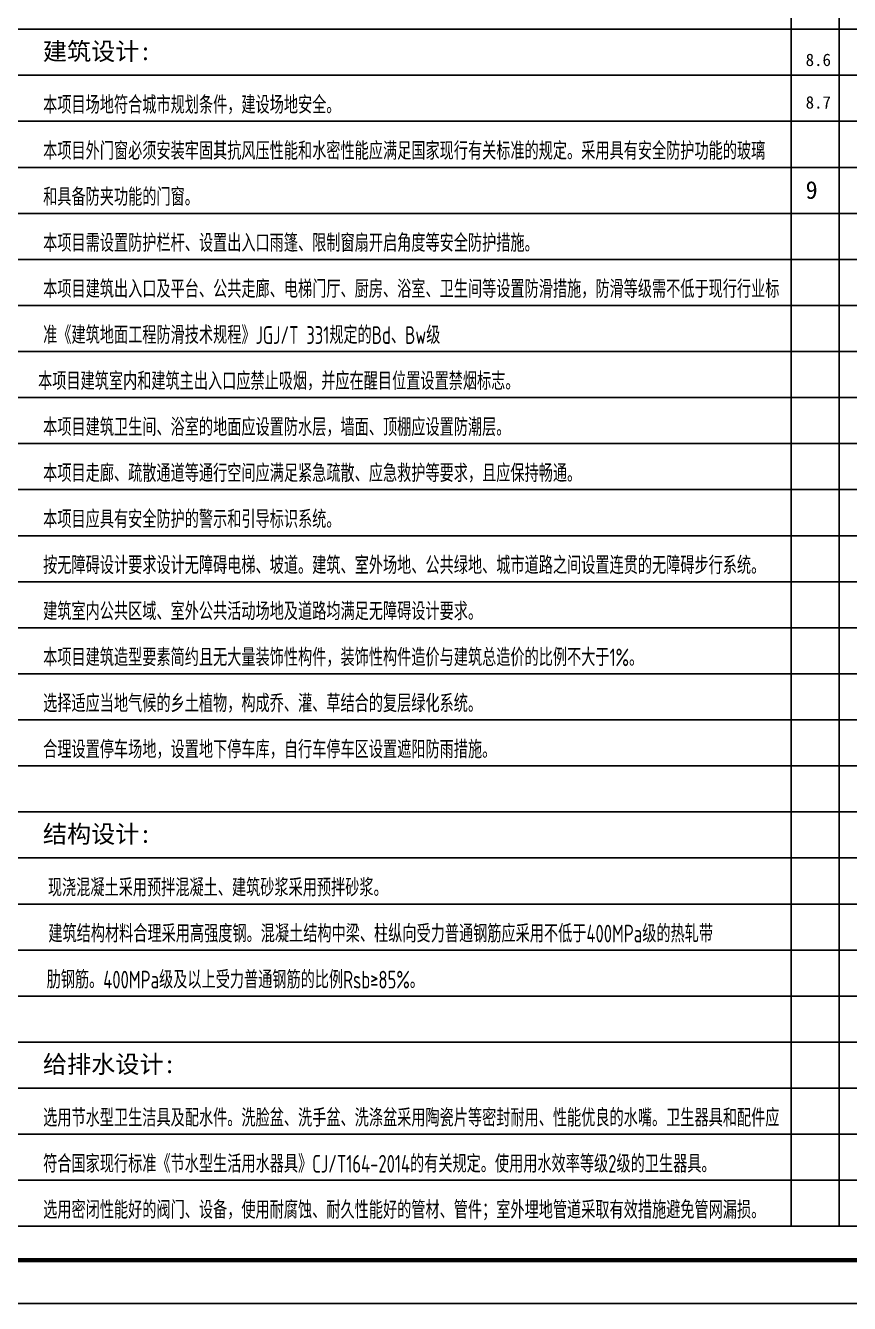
# Model space of a CAD drawing. Extents: x -518115 to 1124316, y -209821 to 1628073.
# Drawn here: x 853067 to 872080, y 844382 to 873858 of the extents above; entities that cross this region are included whole.
import ezdxf

# ---------------------------------------------------------------- set-up
doc = ezdxf.new("R2010")
doc.units = 0
doc.header["$LTSCALE"] = 1000
doc.header["$MEASUREMENT"] = 0
doc.layers.add('cr-说明', color=15, linetype='Continuous', lineweight=13)
for name, color, linetype in [('Defpoint', 7, 'Continuous'), ('FLOR-OTLN', 31, 'Continuous'), ('图框', 140, 'Continuous')]:
    doc.layers.add(name, color=color, linetype=linetype)
doc.styles.add('AADRI_ST', font='stedi.shx', dxfattribs={"width": 0.7, "bigfont": 'hztxt.shx'})
doc.styles.add('HT', font='')
doc.styles.get('HT').set_extended_font_data('SimHei')

# ---------------------------------------------------------------- blocks, each defined once
blk = doc.blocks.new('TK')
at = {"layer": '图框'}
blk.add_lwpolyline([(465375, 548714), (549475, 548714), (549475, 489314), (465375, 489314)], close=True, dxfattribs=at)
blk.add_lwpolyline([(465375, 548714), (549475, 548714), (549475, 489314), (465375, 489314)], close=True, dxfattribs=at)
at = {"layer": '图框', "const_width": 100}
blk.add_lwpolyline([(548475, 490314), (548475, 547714), (467875, 547714), (467875, 490314)], close=True, dxfattribs=at)

msp = doc.modelspace()

# ---------------------------------------------------------------- linework, layer by layer
at = {"layer": 'Defpoint', "color": 252}
for p, q in [((870738.3, 846161.6), (870738.3, 901384.2)), ((871844.3, 846161.6), (871844.3, 901384.2)), ((889719, 873772.9), (816114.1, 873772.9)), ((889719, 872710.9), (816114.1, 872710.9)), ((889719, 871648.9), (816114.1, 871648.9)), ((889719, 870587), (816114.1, 870587)), ((889719, 869525), (816114.1, 869525)), ((889719, 868463), (816114.1, 868463)), ((889719, 867401), (816114.1, 867401)), ((889719, 866339.1), (816114.1, 866339.1)), ((889719, 865277.1), (816114.1, 865277.1)), ((889719, 864215.1), (816114.1, 864215.1)), ((889719, 863153.2), (816114.1, 863153.2)), ((889719, 862091.2), (816114.1, 862091.2)), ((889719, 861029.2), (816114.1, 861029.2)), ((889719, 859967.2), (816114.1, 859967.2)), ((889719, 858905.3), (816114.1, 858905.3)), ((889719, 857843.3), (816114.1, 857843.3)), ((889719, 856781.3), (816114.1, 856781.3)), ((889719, 855719.3), (816114.1, 855719.3)), ((889719, 854657.4), (816114.1, 854657.4)), ((889719, 853595.4), (816114.1, 853595.4)), ((889719, 852533.4), (816114.1, 852533.4)), ((889719, 851471.5), (816114.1, 851471.5)), ((889719, 850409.5), (816114.1, 850409.5)), ((889719, 849347.5), (816114.1, 849347.5)), ((889719, 848285.5), (816114.1, 848285.5)), ((889719, 847223.6), (816114.1, 847223.6)), ((889719, 846161.6), (816114.1, 846161.6))]:
    msp.add_line(p, q, dxfattribs=at)

# ---------------------------------------------------------------- block references
msp.add_blockref('TK', (348239.1, 355068.4))

# ---------------------------------------------------------------- texts
at = {"layer": 'cr-说明', "style": 'HT'}
for s, height, p in [('建筑设计:', 408.45, (853466.5, 873059.7)), ('8.6', 285.92, (871069.4, 872924.4)), ('8.7', 285.92, (871069.4, 871943.2)), ('9', 408.5, (871068.8, 869861.1)), ('结构设计:', 408.45, (853466.5, 855006.2)), ('给排水设计:', 408.45, (853466.5, 849696.3))]:
    msp.add_text(s, height=height, dxfattribs=at).set_placement(p)
at = {"layer": 'FLOR-OTLN', "color": 4, "style": 'AADRI_ST', "width": 0.8}
for s, p in [('本项目场地符合城市规划条件，建设场地安全。', (853473.2, 871824.2)), ('本项目外门窗必须安装牢固其抗风压性能和水密性能应满足国家现行有关标准的规定。采用具有安全防护功能的玻璃', (853473.2, 870762.2)), ('和具备防夹功能的门窗。', (853473.2, 869700.2)), ('本项目需设置防护栏杆、设置出入口雨篷、限制窗扇开启角度等安全防护措施。   ', (853473.2, 868638.3)), ('本项目建筑出入口及平台、公共走廊、电梯门厅、厨房、浴室、卫生间等设置防滑措施，防滑等级需不低于现行行业标', (853473.2, 867576.3)), ('准《建筑地面工程防滑技术规程》JGJ/T 331规定的Bd、Bw级', (853473.2, 866514.3)), ('本项目建筑室内和建筑主出入口应禁止吸烟，并应在醒目位置设置禁烟标志。', (853356.3, 865452.4)), ('本项目建筑卫生间、浴室的地面应设置防水层，墙面、顶棚应设置防潮层。', (853473.2, 864390.4)), ('本项目走廊、疏散通道等通行空间应满足紧急疏散、应急救护等要求，且应保持畅通。', (853473.2, 863328.4)), ('本项目应具有安全防护的警示和引导标识系统。', (853473.2, 862266.4)), ('按无障碍设计要求设计无障碍电梯、坡道。建筑、室外场地、公共绿地、城市道路之间设置连贯的无障碍步行系统。', (853473.2, 861204.5)), ('建筑室内公共区域、室外公共活动场地及道路均满足无障碍设计要求。', (853473.2, 860142.5)), ('本项目建筑造型要素简约且无大量装饰性构件，装饰性构件造价与建筑总造价的比例不大于1%%%。', (853473.2, 859080.5)), ('选择适应当地气候的乡土植物，构成乔、灌、草结合的复层绿化系统。', (853473.2, 858018.5)), ('合理设置停车场地，设置地下停车库，自行车停车区设置遮阳防雨措施。', (853473.2, 856956.6)), ('现浇混凝土采用预拌混凝土、建筑砂浆采用预拌砂浆。', (853582, 853770.7)), ('建筑结构材料合理采用高强度钢。混凝土结构中梁、柱纵向受力普通钢筋应采用不低于400MPa级的热轧带', (853593.4, 852708.7)), ('肋钢筋。400MPa级及以上受力普通钢筋的比例Rsb≥85%%%。', (853553.1, 851646.7)), ('选用节水型卫生洁具及配水件。洗脸盆、洗手盆、洗涤盆采用陶瓷片等密封耐用、性能优良的水嘴。卫生器具和配件应', (853473.2, 848460.8)), ('符合国家现行标准《节水型生活用水器具》CJ/T164-2014的有关规定。使用用水效率等级2级的卫生器具。', (853473.2, 847398.8)), ('选用密闭性能好的阀门、设备，使用耐腐蚀、耐久性能好的管材、管件；室外埋地管道采取有效措施避免管网漏损。', (853473.2, 846336.8))]:
    msp.add_text(s, height=408.451, dxfattribs=at).set_placement(p)

doc.saveas('drawing.dxf')
